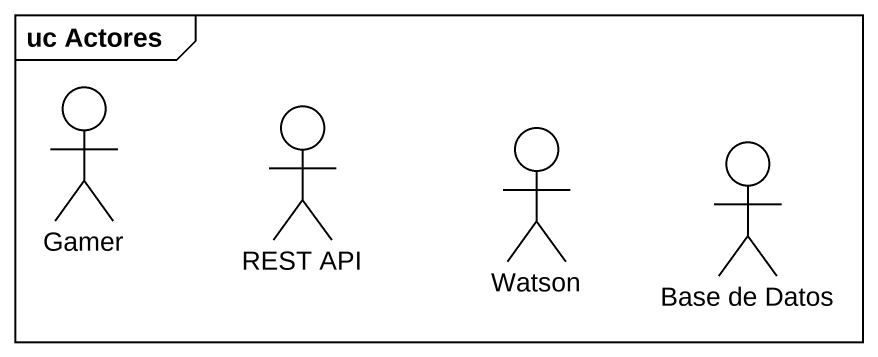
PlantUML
@startuml
mainframe uc Actores
actor Gamer
actor "REST API" as REST_API
actor Watson
actor "Base de Datos" as Base_de_Datos
@enduml
